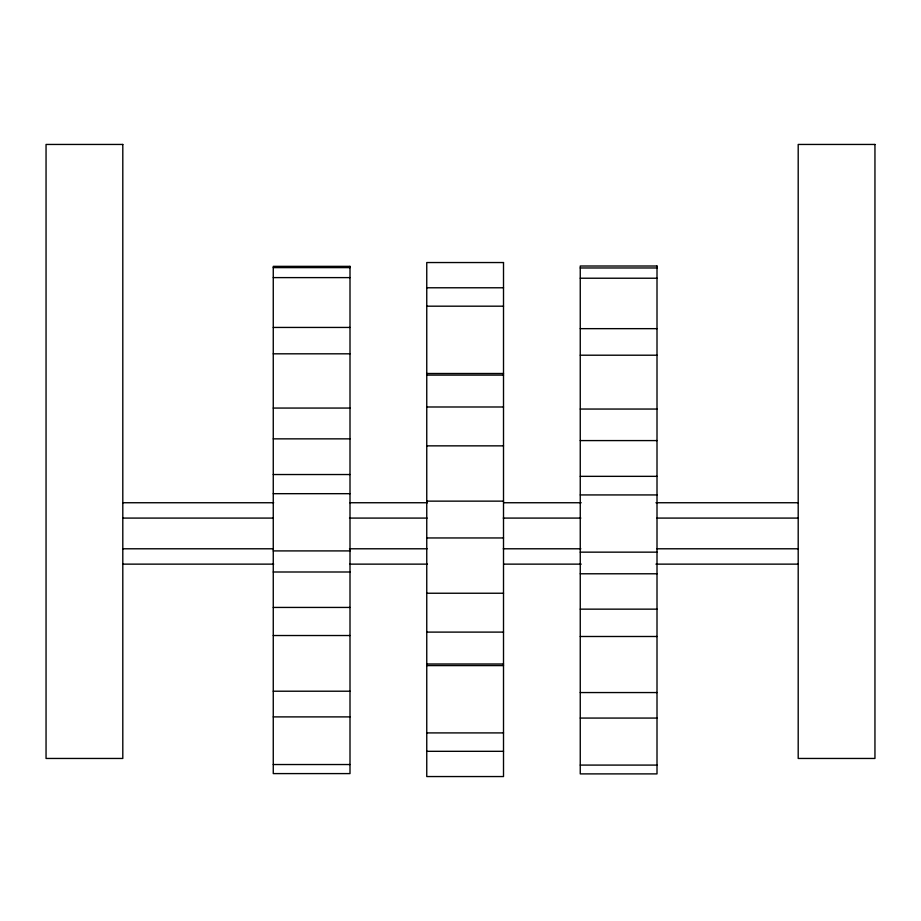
<?xml version="1.0" encoding="UTF-8"?>
<svg xmlns="http://www.w3.org/2000/svg" width="921" height="921" viewBox="0 0 921 921"><rect width="100%" height="100%" fill="white"/><g stroke="black" fill="none" stroke-linecap="round" stroke-linejoin="round"><path stroke-width="1.38" d="M273.261 267.62L350.003 267.62M580.253 267.976L657.007 267.976M273.261 277.612L350.003 277.612M580.253 278.223L657.007 278.223M426.757 287.778L503.511 287.778M426.757 306.186L503.511 306.186M273.261 327.439L350.003 327.439M580.253 328.659L657.007 328.659M273.261 353.814L350.003 353.814M580.253 355.207L657.007 355.207M426.757 373.5L503.511 373.5M426.757 375.1L503.511 375.1M426.757 406.99L503.511 406.99M273.261 408.061L350.003 408.061M580.253 409.051L657.007 409.051M273.261 438.857L350.003 438.857M580.253 440.583L657.007 440.583M426.757 445.856L503.511 445.856M273.261 474.534L350.003 474.534M580.253 476.341L657.007 476.341M273.261 493.679L350.003 493.679M580.253 494.934L657.007 494.934M426.757 501.139L503.511 501.139M122.804 502.739L273.687 502.739M349.853 502.739L427.448 502.739M503.614 502.739L581.209 502.739M655.936 502.739L798.196 502.739M122.804 518.086L273.261 518.086M349.485 518.086L427.091 518.086M503.246 518.086L580.852 518.086M657.007 518.086L798.196 518.086M426.757 537.956L503.511 537.956M122.804 548.789L273.261 548.789M349.485 548.789L427.091 548.789M503.246 548.789L580.852 548.789M657.007 548.789L798.196 548.789M273.261 550.908L350.003 550.908M580.253 552.151L657.007 552.151M122.804 564.136L273.687 564.136M349.853 564.136L427.448 564.136M503.614 564.136L581.209 564.136M655.936 564.136L798.196 564.136M273.261 571.999L350.003 571.999M580.253 573.783L657.007 573.783M426.757 593.239L503.511 593.239M273.261 607.434L350.003 607.434M580.253 609.149L657.007 609.149M426.757 632.105L503.511 632.105M273.261 635.525L350.003 635.525M580.253 636.492L657.007 636.492M426.757 663.995L503.511 663.995M426.757 665.595L503.511 665.595M273.261 691.211L350.003 691.211M580.253 692.557L657.007 692.557M273.261 716.895L350.003 716.895M580.253 718.069L657.007 718.069M426.757 732.909L503.511 732.909M426.757 751.317L503.511 751.317M273.261 764.534L350.003 764.534M580.253 765.086L657.007 765.086M122.804 144.447L46.05 144.447L46.05 758.455L122.804 758.455L122.804 144.447M874.95 144.447L798.196 144.447L798.196 758.455L874.95 758.455L874.95 144.447M503.511 262.543L426.757 262.543L426.757 776.553L503.511 776.553L503.511 262.543M657.007 266.008L580.253 266.008L580.253 773.893L657.007 773.893L657.007 266.008M350.003 266.353L273.261 266.353L273.261 773.594L350.003 773.594L350.003 266.353"/></g></svg>
